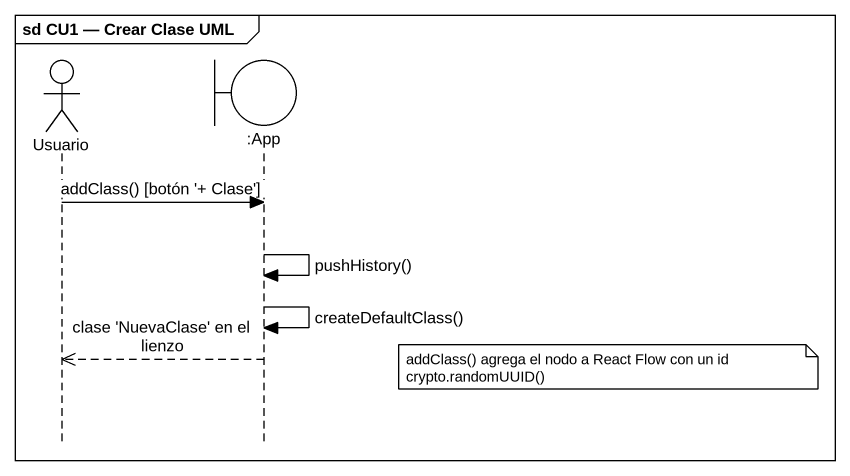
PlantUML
@startuml
mainframe sd CU1 — Crear Clase UML
hide footbox
actor Usuario
boundary ":App" as App

Usuario -> App : addClass() [botón '+ Clase']
App -> App : pushHistory()
App -> App : createDefaultClass()
App -->> Usuario : clase 'NuevaClase' en el lienzo
note right of App : addClass() agrega el nodo a React Flow con un id crypto.randomUUID()
@enduml
